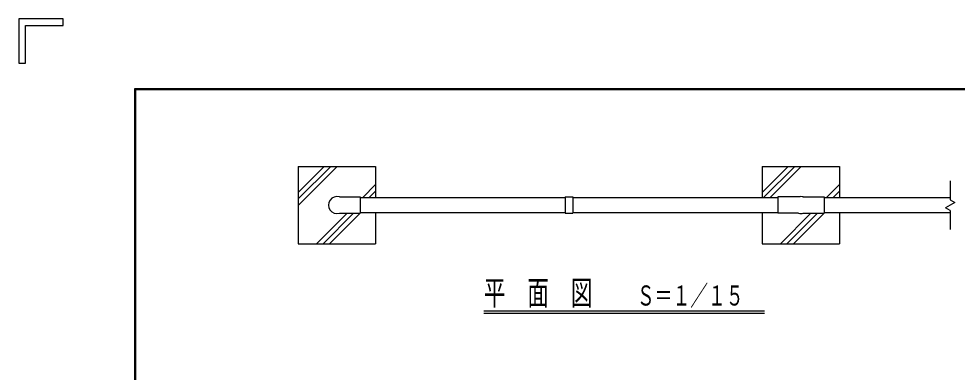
# Model space of a CAD drawing. Units: millimetres, scale not verified. Extents: x -4425 to 4425, y -3150 to 3150.
# Drawn here: x -4425 to -1390, y 2008 to 3150 of the extents above; entities that cross this region are included whole.
import ezdxf
from ezdxf.enums import TextEntityAlignment as Align

# ---------------------------------------------------------------- set-up
doc = ezdxf.new("R2010")
doc.units = ezdxf.units.MM
doc.header["$LTSCALE"] = 20
doc.layers.add('0-0_1', color=7, linetype='Continuous', lineweight=25)
doc.layers.add('0-5_WAKU', color=7, linetype='Continuous', lineweight=25)
doc.styles.add('ＭＳ ゴシック', font='')
doc.styles.get('ＭＳ ゴシック').set_extended_font_data('MS Gothic')

msp = doc.modelspace()

# ---------------------------------------------------------------- linework, layer by layer
at = {"layer": '0-0_1'}
for p, q in [((-3520.85, 2673), (-3520.85, 2423)), ((-3520.85, 2673), (-3270.85, 2673)), ((-3270.85, 2673), (-3270.85, 2572.3)), ((-2020.85, 2673), (-2020.85, 2572.3)), ((-3388.17, 2574.3), (-3320.85, 2574.3)), ((-3320.85, 2574.3), (-3320.85, 2521.7)), ((-3320.85, 2572.3), (-2657.98, 2572.3)), ((-2657.98, 2574.3), (-2633.73, 2574.3)), ((-2633.73, 2574.3), (-2633.73, 2521.7)), ((-2633.73, 2572.3), (-1970.85, 2572.3)), ((-1970.85, 2574.3), (-1970.85, 2521.7)), ((-1903.54, 2574.3), (-1970.85, 2574.3)), ((-1888.17, 2574.3), (-1820.85, 2574.3)), ((-1820.85, 2574.3), (-1820.85, 2521.7)), ((-1820.85, 2572.3), (-1412.74, 2572.3)), ((-3388.17, 2521.7), (-3320.85, 2521.7)), ((-3320.85, 2523.7), (-2657.98, 2523.7)), ((-3270.85, 2523.7), (-3270.85, 2423)), ((-2633.73, 2523.7), (-1970.85, 2523.7)), ((-2020.85, 2523.7), (-2020.85, 2423)), ((-1903.54, 2521.7), (-1970.85, 2521.7)), ((-1888.17, 2521.7), (-1820.85, 2521.7)), ((-1820.85, 2523.7), (-1412.74, 2523.7)), ((-1770.85, 2523.7), (-1770.85, 2423)), ((-3520.85, 2423), (-3270.85, 2423)), ((-2020.85, 2423), (-1770.85, 2423)), ((-2921.21, 2206.57), (-2013.71, 2206.57)), ((-2921.21, 2199.07), (-2013.71, 2199.07))]:
    msp.add_line(p, q, dxfattribs=at)
at = {"layer": '0-0_1', "color": 2}
for p, q in [((-3520.85, 2568), (-3415.85, 2673)), ((-3437.07, 2673), (-3520.85, 2589.21)), ((-3395.85, 2671.79), (-3520.85, 2546.79)), ((-1937.07, 2673), (-2020.85, 2589.21)), ((-2016.55, 2572.3), (-1915.85, 2673)), ((-1895.85, 2671.79), (-1995.34, 2572.3)), ((-3270.85, 2614.21), (-3312.77, 2572.3)), ((-1770.85, 2614.21), (-1812.77, 2572.3)), ((-3291.55, 2572.3), (-3270.85, 2593)), ((-1791.55, 2572.3), (-1770.85, 2593)), ((-1397.74, 2556.66), (-1427.74, 2539.34)), ((-3363.37, 2521.7), (-3462.07, 2423)), ((-3440.85, 2423), (-3342.15, 2521.7)), ((-3320.94, 2521.7), (-3419.64, 2423)), ((-1863.37, 2521.7), (-1962.07, 2423)), ((-1940.85, 2423), (-1842.15, 2521.7)), ((-1820.94, 2521.7), (-1919.64, 2423)), ((-1412.74, 2530.68), (-1427.74, 2539.34)), ((-1412.74, 2530.68), (-1412.74, 2469.26))]:
    msp.add_line(p, q, dxfattribs=at)
at = {"layer": '0-0_1'}
for points in [[(-2020.85, 2673), (-1770.85, 2673), (-1770.85, 2572.3)], [(-2657.98, 2574.3), (-2657.98, 2521.7), (-2633.73, 2521.7)]]:
    msp.add_lwpolyline(points, dxfattribs=at)
at = {"layer": '0-0_1', "color": 2}
msp.add_lwpolyline([(-1412.74, 2626.08), (-1412.74, 2565.32), (-1397.74, 2556.66)], dxfattribs=at)
at = {"layer": '0-0_1'}
for centre, start, end in [((-3395.85, 2548), 73.70962, 286.29067), ((-1895.85, 2548), 73.70962, 106.29053), ((-1895.85, 2548), 253.70947, 286.29038)]:
    msp.add_arc(centre, 27.4, start, end, dxfattribs=at)
at = {"layer": '0-5_WAKU'}
for p, q in [((-4281.55, 3150.03), (-4424.8, 3150.03)), ((-4403.31, 3006.78), (-4403.31, 3128.54)), ((-4047.8, 2923.03), (4198.2, 2923.03)), ((-4047.8, -2922.97), (-4047.8, 2923.03))]:
    msp.add_line(p, q, dxfattribs=at)
for points in [[(-4424.8, 3150.03), (-4424.8, 3006.78), (-4403.31, 3006.78)], [(-4403.31, 3128.54), (-4281.55, 3128.54), (-4281.55, 3150.03)], [(-4045.8, -2920.97), (-4045.8, 2921.03), (4196.2, 2921.03)]]:
    msp.add_lwpolyline(points, dxfattribs=at)
msp.add_lwpolyline([(-4049.8, 2925.03), (4200.2, 2925.03), (4200.2, -2924.97), (-4049.8, -2924.97)], close=True, dxfattribs=at)

# ---------------------------------------------------------------- texts
at = {"layer": '0-0_1', "style": 'ＭＳ ゴシック', "width": 0.65}
for s, height, p in [('平\u3000面\u3000図', 79.33, (-2921.21, 2201.3)), ('Ｓ＝１／１５', 64.94, (-2426.21, 2204.08))]:
    msp.add_text(s, height=height, dxfattribs=at).set_placement(p, align=Align.BOTTOM_LEFT)

doc.saveas('drawing.dxf')
